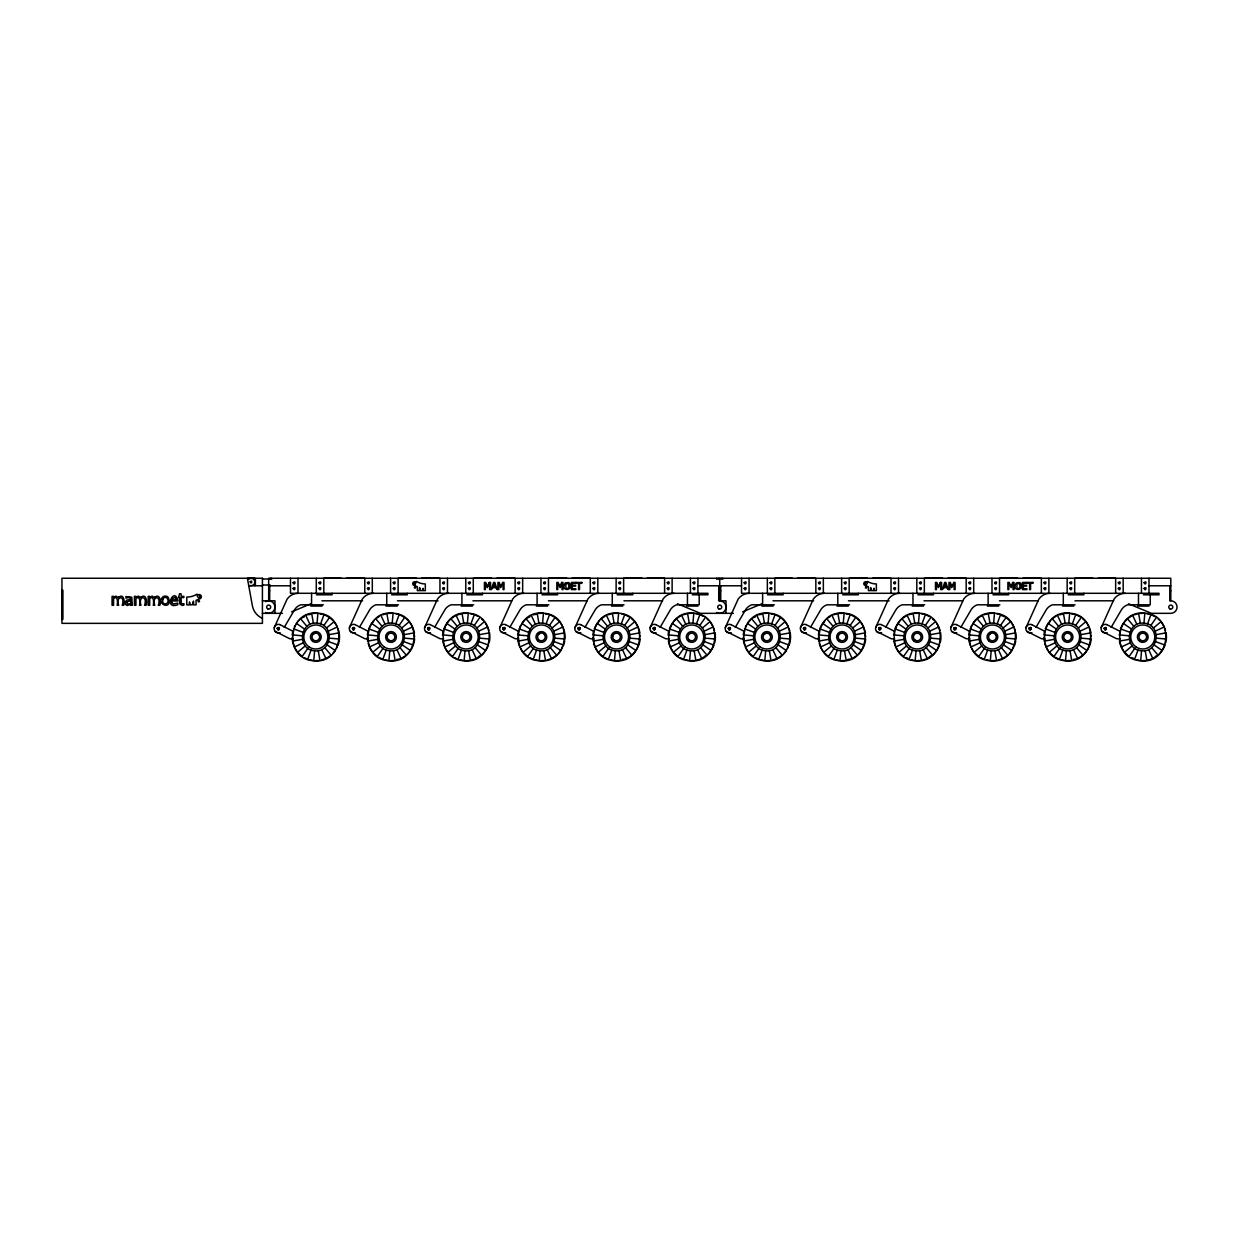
<?xml version="1.0" encoding="UTF-8"?>
<svg xmlns="http://www.w3.org/2000/svg" width="1239" height="1239" viewBox="0 0 1239 1239"><rect width="100%" height="100%" fill="white"/><g stroke="black" fill="none" stroke-linecap="round" stroke-linejoin="round"><path stroke-width="1.5" d="M313.761 660.743C344.179 664.569 348.546 614.73 317.912 613.212C287.494 609.387 283.127 659.225 313.761 660.743L314.629 650.754C332.269 652.968 334.793 624.069 317.045 623.202C299.404 620.971 296.864 649.871 314.629 650.754M317.045 623.202L317.912 613.212M388.938 660.743C358.303 659.225 362.671 609.387 393.088 613.212C423.723 614.73 419.355 664.569 388.938 660.743L389.805 650.754C407.445 652.968 409.97 624.069 392.221 623.202C374.581 620.971 372.041 649.871 389.805 650.754M392.221 623.202L393.088 613.212M464.114 660.743C494.531 664.569 498.899 614.73 468.265 613.212C437.832 609.387 433.48 659.225 464.114 660.743L464.981 650.754C482.621 652.968 485.146 624.069 467.397 623.202C449.742 620.971 447.217 649.871 464.981 650.754M467.397 623.202L468.265 613.212M539.275 660.743C569.708 664.569 574.075 614.73 543.441 613.212C513.008 609.387 508.656 659.225 539.275 660.743L540.158 650.754C557.798 652.968 560.322 624.069 542.574 623.202C524.918 620.971 522.393 649.871 540.158 650.754M542.574 623.202L543.441 613.212M614.451 660.743C644.884 664.569 649.236 614.73 618.617 613.212C588.184 609.387 583.832 659.225 614.451 660.743L615.334 650.754C632.974 652.968 635.499 624.069 617.734 623.202C600.094 620.971 597.57 649.871 615.334 650.754M617.734 623.202L618.617 613.212M689.627 660.743C659.009 659.225 663.361 609.387 693.794 613.212C724.412 614.73 720.06 664.569 689.627 660.743L690.51 650.754C708.15 652.968 710.675 624.069 692.911 623.202C675.27 620.971 672.746 649.871 690.51 650.754M692.911 623.202L693.794 613.212M764.804 660.743C734.185 659.225 738.537 609.387 768.97 613.212C799.589 614.73 795.237 664.569 764.804 660.743L765.687 650.754C783.327 652.968 785.851 624.069 768.087 623.202C750.447 620.971 747.922 649.871 765.687 650.754M768.087 623.202L768.97 613.212M839.98 660.743C870.413 664.569 874.765 614.73 844.146 613.212C813.713 609.387 809.361 659.225 839.98 660.743L840.863 650.754C858.503 652.968 861.028 624.069 843.263 623.202C825.623 620.971 823.099 649.871 840.863 650.754M843.263 623.202L844.146 613.212M915.156 660.743C945.589 664.569 949.941 614.73 919.323 613.212C888.89 609.387 884.538 659.225 915.156 660.743L916.039 650.754C933.679 652.968 936.204 624.069 918.44 623.202C900.799 620.971 898.275 649.871 916.039 650.754M918.44 623.202L919.323 613.212M990.333 660.743C1020.766 664.569 1025.118 614.73 994.499 613.212C964.066 609.387 959.698 659.225 990.333 660.743L991.2 650.754C1008.856 652.968 1011.38 624.069 993.616 623.202C975.976 620.971 973.451 649.871 991.2 650.754M993.616 623.202L994.499 613.212M1065.509 660.743C1095.942 664.569 1100.294 614.73 1069.66 613.212C1039.242 609.387 1034.875 659.225 1065.509 660.743L1066.376 650.754C1084.017 652.968 1086.557 624.069 1068.792 623.202C1051.152 620.971 1048.628 649.871 1066.376 650.754M1068.792 623.202L1069.66 613.212M1140.685 660.743C1171.103 664.569 1175.47 614.73 1144.836 613.212C1114.419 609.387 1110.051 659.225 1140.685 660.743L1141.553 650.754C1159.193 652.968 1161.733 624.069 1143.969 623.202C1126.328 620.971 1123.804 649.871 1141.553 650.754M1143.969 623.202L1144.836 613.212M308.759 659.628L312.677 660.495M322.914 614.312L320.158 614.219M385.205 659.907L387.853 660.495M396.124 613.878L398.091 614.312M470.046 613.599L473.267 614.312M460.381 659.907L463.03 660.495M534.288 659.628L538.206 660.495M548.443 614.312L545.687 614.219M610.719 659.907L613.367 660.495M621.653 613.878L623.62 614.312M695.559 613.599L698.781 614.312M685.895 659.907L688.543 660.495M761.071 659.907L763.72 660.495M773.957 614.312L771.2 614.219M836.248 659.907L838.896 660.495M849.133 614.312L846.376 614.219M894.202 633.919L894.295 631.162M921.088 613.599L924.309 614.312M911.424 659.907L914.072 660.495M986.6 659.907L989.249 660.495M996.837 613.739L999.486 614.312M1061.777 659.907L1064.425 660.495M1074.662 614.312L1071.905 614.219M1119.731 633.919L1119.824 631.162M1146.617 613.599L1149.838 614.312M1136.953 659.907L1139.601 660.495M873.975 588.401L873.34 590.631L871.621 590.631L870.909 588.153A2.184 2.184 0 0 0 870.661 587.596A3.578 3.578 0 0 0 870.537 588.153L870.537 590.631L868.369 590.631L868.369 586.744L867.083 586.14L866.371 588.091L865.411 587.844L866.247 585.551L865.054 585.443A1.874 1.874 0 0 1 863.908 583.011A1.874 1.874 0 0 1 866.324 581.881C862.623 583.77 867.749 586.558 867.532 581.416A16.587 16.587 0 0 0 876.376 583.941L876.376 590.631L874.207 590.631L874.145 588.417M189.428 602.185L189.304 604.849L186.795 604.849L186.795 597.074A19.235 19.235 0 0 0 197.032 594.147C196.8 600.125 202.731 596.888 198.457 594.705A2.184 2.184 0 0 1 201.245 595.99A2.184 2.184 0 0 1 199.959 598.793L198.534 598.948L199.51 601.596L198.395 601.891L197.574 599.63L196.072 600.342L196.072 604.849L193.563 604.849L193.563 601.968A4.135 4.135 0 0 0 193.516 601.333M307.675 659.396L311.097 649.979M320.56 623.976L323.998 614.559M382.851 659.396L386.274 649.979M395.737 623.976L399.175 614.559M458.027 659.396L461.45 649.979M470.913 623.976L474.351 614.559M533.204 659.396L536.626 649.979M546.089 623.976L549.527 614.559M608.38 659.396L611.803 649.979M621.266 623.976L624.688 614.559M683.556 659.396L686.979 649.979M696.442 623.976L699.865 614.559M758.733 659.396L762.155 649.979M771.618 623.976L775.041 614.559M833.909 659.396L837.332 649.979M846.795 623.976L850.217 614.559M909.085 659.396L912.508 649.979M921.971 623.976L925.394 614.559M984.246 659.396L987.684 649.979M997.147 623.976L1000.57 614.559M1059.422 659.396L1062.861 649.979M1072.324 623.976L1075.746 614.559M1134.599 659.396L1138.037 649.979M1147.5 623.976L1150.923 614.559M274.237 627.646L287.123 599.087A13.583 13.583 0 0 1 298.258 593.295M349.413 627.646L362.299 599.087A13.583 13.583 0 0 1 373.419 593.295M424.59 627.646L437.475 599.087A13.583 13.583 0 0 1 448.595 593.295M499.766 627.646L512.652 599.087A13.583 13.583 0 0 1 523.772 593.295M574.942 627.646L587.828 599.087A13.583 13.583 0 0 1 598.948 593.295M650.119 627.646L662.989 599.087A13.583 13.583 0 0 1 674.124 593.295M725.295 627.646L738.165 599.087A13.583 13.583 0 0 1 749.301 593.295M800.471 627.646L813.342 599.087A13.583 13.583 0 0 1 824.477 593.295M875.648 627.646L888.518 599.087A13.583 13.583 0 0 1 899.653 593.295M950.824 627.646L963.694 599.087A13.583 13.583 0 0 1 974.83 593.295M1026 627.646L1038.871 599.087A13.583 13.583 0 0 1 1050.006 593.295M1101.177 627.646L1114.047 599.087A13.583 13.583 0 0 1 1125.182 593.295M324.974 615.071L328.536 616.929M304.283 657.63L306.699 658.885M337.302 645.891L336.481 648.524M400.151 615.071L403.713 616.929M378.933 657.351L381.86 658.885M475.327 615.071L477.743 616.325M454.636 657.63L456.417 658.559M550.503 615.071L554.065 616.929M529.812 657.63L532.212 658.885M562.816 645.891L562.01 648.524M625.68 615.071L629.242 616.929M604.462 657.351L607.389 658.885M700.856 615.071L703.256 616.325M680.165 657.63L681.946 658.559M776.032 615.071L779.579 616.929M755.341 657.63L757.741 658.885M788.345 645.891L787.539 648.524M851.208 615.071L854.755 616.929M829.991 657.351L832.918 658.885M926.385 615.071L929.312 616.588M905.694 657.63L907.691 658.11M980.87 657.63L983.27 658.885M1005.108 616.929L1001.329 615.52M1013.874 645.891L1013.068 648.524M1076.737 615.071L1080.284 616.929M1055.52 657.351L1058.447 658.885M1151.898 615.071L1154.841 616.588M1131.207 657.63L1133.22 658.11M284.242 627.368L294.417 609.975A11.678 11.678 0 0 1 300.752 604.818L323.317 604.818M359.418 627.368L369.594 609.975A11.678 11.678 0 0 1 375.928 604.818L398.478 604.818M434.595 627.368L444.77 609.975A11.678 11.678 0 0 1 451.104 604.818L473.654 604.818M509.756 627.368L519.946 609.975A11.678 11.678 0 0 1 526.281 604.818L548.831 604.818M584.932 627.368L595.123 609.975A11.678 11.678 0 0 1 601.457 604.818L624.007 604.818M660.108 627.368L670.284 609.975A11.678 11.678 0 0 1 676.633 604.818L699.183 604.818L699.183 594.797M735.285 627.368L745.46 609.975A11.678 11.678 0 0 1 751.81 604.818L774.36 604.818M810.461 627.368L820.636 609.975A11.678 11.678 0 0 1 826.986 604.818L849.536 604.818M885.637 627.368L895.812 609.975A11.678 11.678 0 0 1 902.162 604.818L924.712 604.818M960.814 627.368L970.989 609.975A11.678 11.678 0 0 1 977.339 604.818L999.888 604.818M1035.99 627.368L1046.165 609.975A11.678 11.678 0 0 1 1052.515 604.818L1075.065 604.818M1111.166 627.368L1121.341 609.975A11.678 11.678 0 0 1 1127.691 604.818L1150.241 604.818L1150.241 594.797M302.146 656.515L307.907 648.307M323.766 625.649L329.512 617.44M377.322 656.515L383.083 648.307M398.943 625.649L404.688 617.44M452.498 656.515L458.244 648.307M474.119 625.649L479.865 617.44M527.675 656.515L533.42 648.307M549.295 625.649L555.041 617.44M602.851 656.515L608.597 648.307M624.471 625.649L630.217 617.44M678.027 656.515L683.773 648.307M699.648 625.649L705.394 617.44M753.204 656.515L758.949 648.307M774.824 625.649L780.57 617.44M828.38 656.515L834.126 648.307M850 625.649L855.746 617.44M903.556 656.515L909.302 648.307M925.177 625.649L930.923 617.44M978.733 656.515L984.478 648.307M1000.353 625.649L1006.099 617.44M1053.909 656.515L1059.655 648.307M1075.514 625.649L1081.275 617.44M1129.085 656.515L1134.831 648.307M1150.69 625.649L1156.452 617.44M298.382 653.061L301.34 655.772M330.333 618.184L333.291 620.894M372.583 622.814L374.054 620.476M373.558 653.061L376.517 655.772M406.036 618.664L408.467 620.894M448.735 653.061L451.677 655.772M481.646 619.066L482.683 620.011M523.911 653.061L526.854 655.772M555.862 618.184L558.82 620.894M598.112 622.814L599.583 620.476M599.072 653.061L602.03 655.772M631.565 618.664L633.996 620.894M674.248 653.061L677.206 655.772M707.175 619.066L708.212 620.011M749.425 653.061L752.383 655.772M781.391 618.184L784.349 620.894M823.641 622.814L825.097 620.476M824.601 653.061L827.559 655.772M857.078 618.664L859.525 620.894M899.777 653.061L902.735 655.772M932.688 619.066L933.741 620.011M974.954 653.061L977.912 655.772M1006.92 618.184L1009.862 620.894M1049.17 622.814L1050.626 620.476M1050.13 653.061L1053.088 655.772M1082.607 618.664L1085.039 620.894M1125.306 653.061L1128.264 655.772M1158.217 619.066L1159.27 620.011M341.345 578.257L323.813 578.257L323.813 593.295M363.91 578.257L346.362 578.257M416.521 578.257L398.989 578.257M439.086 578.257L421.539 578.257M491.697 578.257L474.165 578.257M514.247 578.257L496.715 578.257M566.873 578.257L549.342 578.257M589.423 578.257L571.891 578.257M642.05 578.257L624.518 578.257M792.402 578.257L774.855 578.257L774.855 593.295M814.952 578.257L797.42 578.257M867.579 578.257L850.031 578.257M890.129 578.257L872.597 578.257M942.755 578.257L925.208 578.257M965.305 578.257L947.773 578.257M1017.931 578.257L1000.384 578.257M1040.481 578.257L1022.934 578.257M1093.108 578.257L1075.56 578.257M297.561 652.318L305.243 645.875M326.43 628.08L334.112 621.637M372.738 652.318L380.419 645.875M401.606 628.08L409.288 621.637M447.914 652.318L455.596 645.875M476.783 628.08L484.464 621.637M523.09 652.318L530.772 645.875M551.959 628.08L559.641 621.637M598.267 652.318L605.933 645.875M627.135 628.08L634.817 621.637M673.443 652.318L681.109 645.875M702.312 628.08L709.993 621.637M748.619 652.318L756.286 645.875M777.488 628.08L785.154 621.637M823.78 652.318L831.462 645.875M852.664 628.08L860.331 621.637M898.956 652.318L906.638 645.875M927.841 628.08L935.507 621.637M974.133 652.318L981.815 645.875M1003.001 628.08L1010.683 621.637M1049.309 652.318L1056.991 645.875M1078.178 628.08L1085.86 621.637M1124.485 652.318L1132.167 645.875M1153.354 628.08L1161.036 621.637M304.484 616.759L301.433 618.106M334.7 622.582L336.853 625.958M295.192 648.586L296.957 651.373M369.981 647.997L372.134 651.373M409.877 622.582L412.029 625.958M445.157 647.997L447.31 651.373M485.44 623.171L487.206 625.958M530.013 616.759L526.962 618.106M479.71 655.803L477.201 658.002M560.229 622.582L562.382 625.958M520.721 648.586L522.486 651.373M595.51 647.997L597.291 650.785M635.406 622.582L637.558 625.958M670.686 647.997L672.839 651.373M710.969 623.171L712.735 625.958M755.542 616.759L752.491 618.106M705.239 655.803L702.73 658.002M785.758 622.582L787.911 625.958M746.25 648.586L748.015 651.373M821.039 647.997L822.804 650.785M860.935 622.582L863.087 625.958M896.215 647.997L898.368 651.373M936.483 623.171L938.264 625.958M930.768 655.803L928.259 658.002M1011.287 622.582L1013.44 625.958M971.763 648.586L973.544 651.373M1046.568 647.997L1048.333 650.785M1086.464 622.582L1088.616 625.958M1121.744 647.997L1123.897 651.373M1162.012 623.171L1163.793 625.958M1156.297 655.803L1153.788 658.002M294.216 647.052L303.292 642.824M328.366 631.131L337.457 626.888M369.392 647.052L378.468 642.824M403.542 631.131L412.633 626.888M444.569 647.052L453.644 642.824M478.719 631.131L487.81 626.888M519.745 647.052L528.821 642.824M553.895 631.131L562.986 626.888M594.921 647.052L603.997 642.824M629.071 631.131L638.162 626.888M670.098 647.052L679.173 642.824M704.248 631.131L713.339 626.888M745.259 647.052L754.35 642.824M779.424 631.131L788.5 626.888M820.435 647.052L829.526 642.824M854.6 631.131L863.676 626.888M895.611 647.052L904.702 642.824M929.777 631.131L938.852 626.888M970.787 647.052L979.879 642.824M1004.953 631.131L1014.029 626.888M1045.964 647.052L1055.055 642.824M1080.129 631.131L1089.205 626.888M1121.14 647.052L1130.231 642.824M1155.306 631.131L1164.381 626.888M291.521 611.865L310.974 603.765M742.564 611.865L762.016 603.765M310.788 614.296L307.489 614.807M292.683 642.174L293.875 645.999M337.999 628.622L338.99 631.782M412.959 627.956L414.167 631.782M368.246 643.413L369.052 645.999M443.02 642.174L444.228 645.999M488.135 627.956L488.956 630.543M536.317 614.296L533.018 614.807M396.743 659.442L400.027 658.931M518.196 642.174L519.404 645.999M563.528 628.622L564.519 631.782M638.488 627.956L639.696 631.782M593.76 643.413L594.581 645.999M668.549 642.174L669.757 645.999M713.664 627.956L714.485 630.543M761.83 614.296L758.531 614.807M622.257 659.442L625.556 658.931M743.725 642.174L744.716 645.318M789.057 628.622L789.832 631.1M864.017 627.956L865.225 631.782M819.289 643.413L820.11 645.999M894.078 642.174L895.286 645.999M939.193 627.956L940.014 630.543M847.786 659.442L851.085 658.931M969.254 642.174L970.245 645.318M1014.586 628.622L1015.361 631.1M1062.535 614.296L1059.237 614.807M1089.546 627.956L1090.754 631.782M1044.818 643.413L1045.639 645.999M1119.607 642.174L1120.815 645.999M1164.722 627.956L1165.527 630.543M1073.315 659.442L1076.614 658.931M292.342 641.121L302.208 639.386M329.45 634.569L339.331 632.835M367.518 641.121L377.384 639.386M404.626 634.569L414.507 632.835M442.695 641.121L452.56 639.386M479.803 634.569L489.684 632.835M517.871 641.121L527.737 639.386M554.979 634.569L564.86 632.835M593.047 641.121L602.913 639.386M630.155 634.569L640.036 632.835M668.224 641.121L678.089 639.386M705.332 634.569L715.197 632.835M743.4 641.121L753.266 639.386M780.508 634.569L790.374 632.835M818.576 641.121L828.442 639.386M855.684 634.569L865.55 632.835M893.737 641.121L903.618 639.386M930.861 634.569L940.726 632.835M968.913 641.121L978.795 639.386M1006.037 634.569L1015.903 632.835M1044.09 641.121L1053.971 639.386M1081.213 634.569L1091.079 632.835M1119.266 641.121L1129.147 639.386M1156.39 634.569L1166.255 632.835M339.378 633.934L339.548 637.946M292.172 637.295L292.296 640.005M367.348 637.295L367.472 640.005M414.678 636.66L414.089 634.678M489.73 633.934L489.901 637.946M564.907 633.934L565.077 637.946M517.701 637.295L517.825 640.005M592.877 637.295L593.001 640.005M640.191 636.66L639.603 634.678M715.259 633.934L715.43 637.946M790.436 633.934L790.606 637.946M743.23 637.295L743.338 640.005M818.406 637.295L818.514 640.005M865.72 636.66L865.132 634.678M940.773 633.934L940.959 637.946M1015.949 633.934L1016.135 637.946M968.759 637.295L968.867 640.005M1043.935 637.295L1044.043 640.005M1091.249 636.66L1090.661 634.678M1166.302 633.934L1166.472 637.946M262.42 579.016L270.179 579.016M262.42 585.025L270.179 585.025M248.745 585.706L262.42 585.784M268.677 585.784L290.484 585.784M697.929 585.784L741.542 585.784M1148.987 585.784L1170.793 585.784M61.95 590.291L62.957 590.291M268.677 590.786L269.684 590.786M718.728 590.786L720.742 590.786M1169.786 590.786L1170.793 590.786M61.95 591.282L62.957 591.282M61.95 592.288L62.957 592.288M61.95 593.295L62.957 593.295M61.95 594.302L62.957 594.302M316.425 594.797L332.083 594.797L332.083 593.295M391.586 594.797L407.259 594.797L407.259 593.295M466.762 594.797L482.436 594.797L482.436 593.295M541.939 594.797L557.612 594.797L557.612 593.295M617.115 594.797L632.788 594.797L632.788 593.295M692.291 594.797L707.949 594.797L707.949 593.295L290.484 593.295L290.484 578.257M767.468 594.797L783.125 594.797L783.125 593.295M842.644 594.797L858.302 594.797L858.302 593.295M917.82 594.797L933.478 594.797L933.478 593.295M992.997 594.797L1008.654 594.797L1008.654 593.295M1068.173 594.797L1083.831 594.797L1083.831 593.295M1143.349 594.797L1159.007 594.797L1159.007 593.295L741.542 593.295L741.542 578.257M61.95 595.293L62.957 595.293M61.95 596.3L62.957 596.3M61.95 597.306L62.957 597.306M61.95 598.313L62.957 598.313M61.95 599.304L62.957 599.304M61.95 600.311L62.957 600.311M262.42 600.807L274.95 600.807L274.95 613.336M321.923 600.807L362.578 600.807M397.409 600.807L438.064 600.807M472.911 600.807L511.63 600.807M548.412 600.807L587.131 600.807M623.914 600.807L662.633 600.807M772.966 600.807L813.62 600.807M848.467 600.807L889.122 600.807M923.969 600.807L962.688 600.807M999.47 600.807L1038.174 600.807M1074.956 600.807L1113.675 600.807M1128.497 603.765L1151.496 613.336L1170.793 613.336A6.257 6.257 0 0 0 1177.05 607.079A6.257 6.257 0 0 0 1170.793 600.807L1169.786 600.807L1169.786 585.784M61.95 601.318L62.957 601.318M61.95 602.309L62.957 602.309M61.95 603.316L62.957 603.316M61.95 604.322L62.957 604.322M61.95 605.329L62.957 605.329M310.788 606.072L322.063 606.072M385.949 606.072L397.239 606.072M461.125 606.072L472.4 606.072M536.301 606.072L547.576 606.072M611.477 606.072L622.752 606.072M686.654 606.072L697.929 606.072M761.83 606.072L773.105 606.072M837.006 606.072L848.281 606.072M912.183 606.072L923.458 606.072M987.359 606.072L998.634 606.072M1062.535 606.072L1073.81 606.072M1137.712 606.072L1148.987 606.072M61.95 606.32L62.957 606.32M61.95 607.327L62.957 607.327M61.95 608.334L62.957 608.334M61.95 609.325L62.957 609.325M61.95 610.331L62.957 610.331M61.95 611.338L62.957 611.338M61.95 612.345L62.957 612.345M61.95 613.336L62.957 613.336M262.42 613.336L282.399 613.336M733.442 613.336L700.438 613.336L677.439 603.765M61.95 614.343L62.957 614.343M61.95 615.349L62.957 615.349M61.95 616.341L62.957 616.341M61.95 617.347L62.957 617.347M61.95 618.354L62.957 618.354M61.95 619.361L62.957 619.361M1119.003 634.895L1128.977 635.777M1156.545 638.178L1166.534 639.061M1120.288 639.03L1116.587 638.704L1102.137 631.394M1043.827 634.895L1053.8 635.777M1081.368 638.178L1091.358 639.061M1045.112 639.03L1041.41 638.704L1026.961 631.394M968.65 634.895L978.64 635.777M1006.192 638.178L1016.181 639.061M969.936 639.03L966.234 638.704L951.784 631.394M893.474 634.895L903.463 635.777M931.016 638.178L941.005 639.061M894.759 639.03L891.073 638.704L876.608 631.394M818.298 634.895L828.287 635.777M855.839 638.178L865.829 639.061M819.583 639.03L815.897 638.704L801.432 631.394M743.121 634.895L753.111 635.777M780.663 638.178L790.652 639.061M744.407 639.03L740.721 638.704L726.255 631.394M667.945 634.895L677.934 635.777M705.487 638.178L715.476 639.061M669.23 639.03L665.544 638.704L651.079 631.394M592.769 634.895L602.758 635.777M630.31 638.178L640.3 639.061M594.054 639.03L590.368 638.704L575.903 631.394M517.592 634.895L527.582 635.777M555.134 638.178L565.123 639.061M518.878 639.03L515.192 638.704L500.726 631.394M442.416 634.895L452.405 635.777M479.958 638.178L489.947 639.061M443.701 639.03L440.015 638.704L425.55 631.394M367.24 634.895L377.229 635.777M404.797 638.178L414.771 639.061M368.525 639.03L364.839 638.704L350.374 631.394M292.063 634.895L302.053 635.777M329.62 638.178L339.594 639.061M293.349 639.03L289.663 638.704L275.197 631.394M1166.286 640.145L1165.698 642.793M1091.11 640.145L1090.243 644.048M1044.647 631.162L1044.059 633.81M1015.779 640.826L1015.066 644.048M969.471 631.162L968.883 633.81M940.757 640.145L940.169 642.793M865.581 640.145L864.714 644.048M819.118 631.162L818.53 633.81M790.265 640.826L789.537 644.048M743.942 631.162L743.369 633.81M715.244 640.145L714.655 642.793M668.781 631.162L668.193 633.81M640.067 640.145L639.2 644.048M593.605 631.162L593.016 633.81M564.736 640.826L564.024 644.048M518.429 631.162L517.84 633.81M489.715 640.145L489.126 642.793M443.252 631.162L442.664 633.81M414.538 640.145L413.671 644.048M368.076 631.162L367.487 633.81M339.207 640.826L338.495 644.048M292.9 631.162L292.311 633.81M1120.35 628.823L1129.767 632.246M1155.755 641.709L1165.187 645.132M1045.174 628.823L1054.59 632.246M1080.578 641.709L1090.01 645.132M969.998 628.823L979.414 632.246M1005.418 641.709L1014.834 645.132M894.821 628.823L904.238 632.246M930.241 641.709L939.658 645.132M819.645 628.823L829.061 632.246M855.065 641.709L864.481 645.132M744.469 628.823L753.885 632.246M779.889 641.709L789.305 645.132M669.292 628.823L678.709 632.246M704.712 641.709L714.129 645.132M594.116 628.823L603.532 632.246M629.536 641.709L638.952 645.132M518.94 628.823L528.356 632.246M554.36 641.709L563.776 645.132M443.763 628.823L453.18 632.246M479.183 641.709L488.6 645.132M368.587 628.823L378.019 632.246M404.007 641.709L413.423 645.132M293.411 628.823L302.843 632.246M328.831 641.709L338.247 645.132M1106.845 624.642L1119.142 630.883M1031.684 624.642L1043.966 630.883M956.508 624.642L968.805 630.883M881.332 624.642L893.629 630.883M806.155 624.642L818.452 630.883M730.979 624.642L743.276 630.883M655.803 624.642L668.1 630.883M580.626 624.642L592.923 630.883M505.45 624.642L517.747 630.883M430.274 624.642L442.571 630.883M355.097 624.642L367.394 630.883M279.921 624.642L292.218 630.883M1122.704 624.27L1120.861 627.832M1164.675 646.123L1162.817 649.67M1047.528 624.27L1046.01 627.197M1089.499 646.123L1087.641 649.67M971.763 625.432L970.834 627.197M897.191 624.27L895.332 627.832M939.147 646.123L937.288 649.67M822.015 624.27L820.156 627.832M863.97 646.123L862.112 649.67M746.234 625.432L745.305 627.197M671.662 624.27L669.803 627.832M713.618 646.123L711.759 649.67M596.486 624.27L594.627 627.832M638.441 646.123L636.583 649.67M520.705 625.432L519.776 627.197M446.133 624.27L444.274 627.832M488.089 646.123L486.246 649.67M370.957 624.27L369.098 627.832M412.912 646.123L411.069 649.67M295.176 625.432L294.262 627.197M1123.215 623.294L1131.439 629.04M1154.098 644.915L1162.306 650.661M1048.039 623.294L1056.263 629.04M1078.921 644.915L1087.13 650.661M972.878 623.294L981.087 629.04M1003.745 644.915L1011.953 650.661M897.702 623.294L905.91 629.04M928.569 644.915L936.777 650.661M822.526 623.294L830.734 629.04M853.392 644.915L861.601 650.661M747.349 623.294L755.558 629.04M778.216 644.915L786.424 650.661M672.173 623.294L680.381 629.04M703.04 644.915L711.248 650.661M596.997 623.294L605.205 629.04M627.863 644.915L636.072 650.661M521.82 623.294L530.029 629.04M552.687 644.915L560.895 650.661M446.644 623.294L454.852 629.04M477.511 644.915L485.734 650.661M371.468 623.294L379.676 629.04M402.334 644.915L410.558 650.661M296.291 623.294L304.5 629.04M327.158 644.915L335.382 650.661M1126.685 619.515L1123.974 622.474M1161.562 651.482L1158.852 654.44M1086.386 651.482L1083.676 654.44M976.332 619.515L973.622 622.474M1011.21 651.482L1009.367 653.48M901.156 619.515L898.445 622.474M936.034 651.482L933.323 654.44M860.857 651.482L858.147 654.44M750.803 619.515L748.093 622.474M785.681 651.482L783.838 653.48M675.627 619.515L672.916 622.474M710.505 651.482L707.794 654.44M635.328 651.482L632.618 654.44M525.274 619.515L522.564 622.474M560.152 651.482L558.324 653.48M450.098 619.515L447.387 622.474M484.976 651.482L482.265 654.44M409.799 651.482L407.089 654.44M334.623 651.482L332.795 653.48M298.878 620.476L297.05 622.474M1098.11 578.257L1115.658 578.257L1115.658 593.295M647.068 578.257L664.6 578.257L664.6 593.295M1127.428 618.695L1133.871 626.376M1151.651 647.579L1158.093 655.245M1052.252 618.695L1058.695 626.376M1076.474 647.579L1082.917 655.245M977.075 618.695L983.518 626.376M1001.298 647.579L1007.741 655.245M901.899 618.695L908.342 626.376M926.122 647.579L932.564 655.245M826.723 618.695L833.166 626.376M850.961 647.579L857.403 655.245M751.546 618.695L757.989 626.376M775.784 647.579L782.227 655.245M676.37 618.695L682.813 626.376M700.608 647.579L707.051 655.245M601.209 618.695L607.652 626.376M625.432 647.579L631.875 655.245M526.033 618.695L532.476 626.376M550.255 647.579L556.698 655.245M450.857 618.695L457.299 626.376M475.079 647.579L481.522 655.245M375.68 618.695L382.123 626.376M399.903 647.579L406.346 655.245M300.504 618.695L306.947 626.376M324.726 647.579L331.169 655.245M1131.749 615.953L1128.357 618.106M1081.988 655.849L1078.611 658.002M1055.969 616.325L1053.196 618.106M981.396 615.953L978.02 618.106M1006.811 655.849L1003.435 658.002M906.22 615.953L902.844 618.106M856.459 655.849L853.082 658.002M830.44 616.325L827.667 618.106M781.282 655.849L777.906 658.002M680.691 615.953L677.315 618.106M630.93 655.849L627.553 658.002M604.926 616.325L602.139 618.106M555.753 655.849L552.377 658.002M455.162 615.953L451.786 618.106M405.416 655.849L402.025 658.002M379.397 616.325L376.61 618.106M330.24 655.849L326.848 658.002M1132.678 615.349L1136.922 624.441M1148.615 649.515L1152.843 658.59M1057.502 615.349L1061.746 624.441M1073.439 649.515L1077.667 658.59M982.326 615.349L986.569 624.441M998.262 649.515L1002.49 658.59M907.149 615.349L911.393 624.441M923.086 649.515L927.314 658.59M831.973 615.349L836.217 624.441M847.91 649.515L852.138 658.59M756.812 615.349L761.04 624.441M772.733 649.515L776.961 658.59M681.636 615.349L685.864 624.441M697.557 649.515L701.801 658.59M606.46 615.349L610.688 624.441M622.381 649.515L626.624 658.59M531.283 615.349L535.511 624.441M547.204 649.515L551.448 658.59M456.107 615.349L460.335 624.441M472.028 649.515L476.272 658.59M380.931 615.349L385.159 624.441M396.852 649.515L401.095 658.59M305.754 615.349L309.982 624.441M321.675 649.515L325.919 658.59M172.206 602.897L171.756 600.961L177.951 600.961C174.529 585.397 162.867 610.238 177.781 604.74L177.781 603.099L173.475 603.966A2.478 2.478 0 0 1 172.206 602.897M1137.557 613.816L1134.413 614.807M1151.79 658.931L1147.964 660.139M987.22 613.816L984.06 614.807M1001.437 658.931L998.293 659.922M912.043 613.816L908.884 614.807M926.261 658.931L922.436 660.139M836.867 613.816L833.708 614.807M775.908 658.931L772.764 659.922M686.514 613.816L683.37 614.807M700.732 658.931L696.907 660.139M611.338 613.816L608.194 614.807M550.379 658.931L547.235 659.922M460.985 613.816L457.16 615.024M475.203 658.931L471.393 660.139M385.809 613.816L382.665 614.807M324.866 658.931L321.706 659.922M189.582 602.247L190.295 604.849L192.308 604.849L193.129 601.968A2.524 2.524 0 0 1 193.408 601.318M1138.626 613.491L1140.36 623.356M1145.161 650.599L1146.911 660.464M1063.449 613.491L1065.184 623.356M1069.985 650.599L1071.735 660.464M988.273 613.491L990.007 623.356M994.809 650.599L996.559 660.464M913.097 613.491L914.831 623.356M919.632 650.599L921.382 660.464M837.92 613.491L839.655 623.356M844.471 650.599L846.206 660.464M762.744 613.491L764.478 623.356M769.295 650.599L771.03 660.464M687.568 613.491L689.302 623.356M694.119 650.599L695.853 660.464M612.391 613.491L614.141 623.356M618.942 650.599L620.677 660.464M537.215 613.491L538.965 623.356M543.766 650.599L545.501 660.464M462.039 613.491L463.789 623.356M468.59 650.599L470.324 660.464M386.862 613.491L388.612 623.356M393.413 650.599L395.148 660.464M311.686 613.491L313.436 623.356M318.237 650.599L319.972 660.464M1143.736 613.259L1139.725 613.429M1145.796 660.511L1141.785 660.697M1068.56 613.259L1064.549 613.429M1070.62 660.511L1066.624 660.697M993.384 613.259L989.372 613.429M995.444 660.511L991.448 660.697M918.207 613.259L914.196 613.429M920.267 660.511L916.271 660.697M843.031 613.259L839.02 613.429M845.091 660.511L841.095 660.697M767.855 613.259L763.859 613.429M769.915 660.511L765.919 660.697M692.678 613.259L688.683 613.429M694.738 660.511L690.743 660.697M617.502 613.259L613.506 613.429M619.577 660.511L615.566 660.697M542.326 613.259L538.33 613.429M544.401 660.511L540.39 660.697M467.149 613.259L463.154 613.429M469.225 660.511L465.214 660.697M391.989 613.259L387.977 613.429M394.048 660.511L390.037 660.697M316.812 613.259L312.801 613.429M318.872 660.511L314.861 660.697M1170.793 600.807L1170.793 578.257L268.677 578.257L268.677 600.807M1148.987 578.257L1148.987 593.295M1141.46 578.257L1141.46 593.295M1138.486 593.295L1138.486 604.818M1123.169 578.257L1123.169 593.295M1074.693 578.257L1074.693 593.295M1067.166 578.257L1067.166 593.295M1063.31 593.295L1063.31 604.818M1048.875 578.257L1048.875 593.295M1041.364 578.257L1041.364 593.295M999.517 578.257L999.517 593.295M991.99 578.257L991.99 593.295M988.133 593.295L988.133 604.818M973.699 578.257L973.699 593.295M966.188 578.257L966.188 593.295M924.34 578.257L924.34 593.295M916.814 578.257L916.814 593.295M912.973 593.295L912.973 604.818M898.523 578.257L898.523 593.295M891.011 578.257L891.011 593.295M849.164 578.257L849.164 593.295M841.637 578.257L841.637 593.295M837.796 593.295L837.796 604.818M823.346 578.257L823.346 593.295M815.835 578.257L815.835 593.295M767.344 578.257L767.344 593.295M762.62 593.295L762.62 604.818M749.053 578.257L749.053 593.295M725.992 613.336L725.992 600.807L718.728 600.807L718.728 585.784M722.74 578.257L722.74 579.356M721.237 578.257L721.237 579.356M720.742 585.784L720.742 600.807M719.735 578.257L719.735 600.807A6.257 6.257 0 0 1 725.791 608.69A6.257 6.257 0 0 1 716.607 612.5M718.233 578.257L718.233 579.356M716.731 578.257L716.731 579.356M697.929 578.257L697.929 593.295M690.417 578.257L690.417 593.295M687.444 593.295L687.444 604.818M672.127 578.257L672.127 593.295M623.635 578.257L623.635 593.295M616.124 578.257L616.124 593.295M612.267 593.295L612.267 604.818M597.817 578.257L597.817 593.295M590.306 578.257L590.306 593.295M548.459 578.257L548.459 593.295M540.947 578.257L540.947 593.295M537.091 593.295L537.091 604.818M522.657 578.257L522.657 593.295M515.13 578.257L515.13 593.295M473.283 578.257L473.283 593.295M465.771 578.257L465.771 593.295M461.915 593.295L461.915 604.818M447.48 578.257L447.48 593.295M439.953 578.257L439.953 593.295M398.106 578.257L398.106 593.295M390.595 578.257L390.595 593.295M386.738 593.295L386.738 604.818M372.304 578.257L372.304 593.295M364.777 578.257L364.777 593.295M316.286 578.257L316.286 593.295M311.562 593.295L311.562 604.818M297.995 578.257L297.995 593.295M271.682 578.257L271.682 579.356M270.179 578.257L270.179 579.356M269.684 585.784L269.684 600.807M255.404 579.016L255.404 585.025M254.893 585.784L254.893 578.257L247.382 578.257L252.4 605.825A17.052 17.052 0 0 0 262.42 618.354M731.18 632.664A4.337 4.337 0 0 1 725.171 628.746A4.337 4.337 0 0 1 731.01 624.564M881.533 632.664A4.337 4.337 0 0 1 875.524 628.746A4.337 4.337 0 0 1 881.363 624.564M956.709 632.664A4.337 4.337 0 0 1 950.7 628.746A4.337 4.337 0 0 1 956.523 624.564M806.357 632.664A4.337 4.337 0 0 1 800.348 628.746A4.337 4.337 0 0 1 806.186 624.564M1107.062 632.664A4.337 4.337 0 0 1 1101.053 628.746A4.337 4.337 0 0 1 1106.876 624.564M1031.886 632.664A4.337 4.337 0 0 1 1025.877 628.746A4.337 4.337 0 0 1 1031.7 624.564M989.837 633.903A4.011 4.011 0 0 1 990.72 633.346A3.841 3.841 0 0 1 996.233 637.311A3.841 3.841 0 0 1 990.209 640.114A3.841 3.841 0 0 1 990.797 633.501M995.49 634.399A4.011 4.011 0 0 1 996.048 635.282M765.268 633.501A3.841 3.841 0 0 0 764.695 640.114A3.841 3.841 0 0 0 770.704 637.311A3.841 3.841 0 0 0 765.268 633.501A4.011 4.011 0 0 0 764.308 633.903M769.961 634.399A4.011 4.011 0 0 1 770.519 635.282M838.075 636.629A4.011 4.011 0 0 1 838.292 635.607M265.549 601.643A6.257 6.257 0 0 1 274.95 607.079A6.257 6.257 0 0 1 265.549 612.5M248.528 579.403A3.686 3.686 0 0 1 254.707 581.06A3.686 3.686 0 0 1 250.185 585.582M280.122 632.664A4.337 4.337 0 0 1 274.129 628.746A4.337 4.337 0 0 1 279.952 624.564M430.475 632.664A4.337 4.337 0 0 1 424.481 628.746A4.337 4.337 0 0 1 430.305 624.564M505.651 632.664A4.337 4.337 0 0 1 499.658 628.746A4.337 4.337 0 0 1 505.481 624.564M355.299 632.664A4.337 4.337 0 0 1 349.305 628.746A4.337 4.337 0 0 1 355.128 624.564M656.004 632.664A4.337 4.337 0 0 1 649.995 628.746A4.337 4.337 0 0 1 655.834 624.564M580.828 632.664A4.337 4.337 0 0 1 574.819 628.746A4.337 4.337 0 0 1 580.657 624.564M612.546 636.629A4.011 4.011 0 0 1 612.763 635.607M538.779 633.903A4.011 4.011 0 0 1 539.662 633.346A3.841 3.841 0 0 1 545.175 637.311A3.841 3.841 0 0 1 539.166 640.114A3.841 3.841 0 0 1 539.739 633.501M544.432 634.399A4.011 4.011 0 0 1 544.99 635.282M314.21 633.501A3.841 3.841 0 0 0 313.637 640.114A3.841 3.841 0 0 0 319.662 637.311A3.841 3.841 0 0 0 314.21 633.501A4.011 4.011 0 0 0 313.25 633.903M318.903 634.399A4.011 4.011 0 0 1 319.476 635.282M387.017 636.629A4.011 4.011 0 0 1 387.249 635.607M569.351 586.032C564.643 595.696 564.674 576.336 569.351 586.032M1020.394 586.032C1015.701 595.696 1015.732 576.336 1020.394 586.032M169.309 600.822C169.418 609.743 156.811 603.594 162.417 597.337A3.562 3.562 0 0 1 164.462 596.176L166.181 596.176A3.531 3.531 0 0 1 168.21 597.337L169.309 600.822M564.07 585.18C562.599 592.227 573.502 589.749 569.847 583.801A2.741 2.741 0 0 0 568.484 582.562L565.325 582.857L564.07 585.18M1015.128 585.18C1013.641 592.227 1024.56 589.749 1020.89 583.801A2.741 2.741 0 0 0 1019.542 582.562L1016.383 582.857L1015.128 585.18M163.037 599.304C160.636 606.645 171.338 604.322 167.126 598.236A2.029 2.029 0 0 0 165.871 597.446L164.772 597.446A2.044 2.044 0 0 0 163.502 598.236L163.037 599.304M125.309 601.829L125.201 602.681A3.051 3.051 0 0 0 125.666 604.322L125.991 604.74A2.71 2.71 0 0 0 127.385 605.468L130.823 604.322L130.823 605.282L132.31 605.282L131.768 597.213L125.929 596.532L125.929 598.065L129.506 597.508L130.823 599.397L126.843 600.079L125.309 601.829M250.17 581.757C251.393 585.582 253.143 579.062 250.17 581.757M277.257 628.328C278.109 632.804 281.625 625.788 277.443 627.941C278.001 633.377 281.47 625.106 277.257 628.328M293.147 582.609C294.526 586.914 296.508 579.558 293.147 582.609M293.147 588.37C294.526 592.676 296.508 585.335 293.147 588.37M318.965 582.609C320.343 586.914 322.31 579.558 318.965 582.609M318.965 588.37C320.343 592.676 322.31 585.335 318.965 588.37M352.434 628.328C353.533 632.928 356.584 625.54 352.557 628.018C353.192 633.284 356.677 625.091 352.434 628.328M367.456 582.609C368.835 586.914 370.802 579.558 367.456 582.609M367.456 588.37C368.835 592.676 370.802 585.335 367.456 588.37M393.259 582.609C394.637 586.914 396.604 579.558 393.259 582.609M393.259 588.37C394.637 592.676 396.604 585.335 393.259 588.37M427.61 628.328C428.973 633.052 431.497 625.153 427.641 628.219C428.926 633.191 431.466 624.983 427.61 628.328M442.633 582.609C444.011 586.914 445.978 579.558 442.633 582.609M442.633 588.37C444.011 592.676 445.978 585.335 442.633 588.37M468.435 582.609C469.813 586.914 471.78 579.558 468.435 582.609M468.435 588.37C469.813 592.676 471.78 585.335 468.435 588.37M502.786 628.328C503.623 632.804 507.154 625.788 502.972 627.941C503.53 633.377 506.983 625.106 502.786 628.328M517.794 582.609C519.187 586.914 521.154 579.558 517.794 582.609M517.794 588.37C519.187 592.676 521.154 585.335 517.794 588.37M543.611 582.609C544.99 586.914 546.957 579.558 543.611 582.609M543.611 588.37C544.99 592.676 546.957 585.335 543.611 588.37M577.963 628.328C579.062 632.928 582.098 625.54 578.086 628.018C578.721 633.284 582.206 625.091 577.963 628.328M592.97 582.609C594.364 586.914 596.331 579.558 592.97 582.609M592.97 588.37C594.364 592.676 596.331 585.335 592.97 588.37M618.788 582.609C620.166 586.914 622.133 579.558 618.788 582.609M618.788 588.37C620.166 592.676 622.133 585.335 618.788 588.37M653.139 628.328C654.502 633.052 657.026 625.153 653.17 628.219C654.455 633.191 656.995 624.983 653.139 628.328M667.279 582.609C668.657 586.914 670.624 579.558 667.279 582.609M667.279 588.37C668.657 592.676 670.624 585.335 667.279 588.37M693.081 582.609C694.46 586.914 696.426 579.558 693.081 582.609M693.081 588.37C694.46 592.676 696.426 585.335 693.081 588.37M728.315 628.328C729.152 632.804 732.667 625.788 728.486 627.941C729.043 633.377 732.512 625.106 728.315 628.328M744.205 582.609C745.584 586.914 747.551 579.558 744.205 582.609M744.205 588.37C745.584 592.676 747.551 585.335 744.205 588.37M770.008 582.609C771.401 586.914 773.368 579.558 770.008 582.609M770.008 588.37C771.401 592.676 773.368 585.335 770.008 588.37M803.491 628.328C804.854 633.052 807.379 625.153 803.522 628.219C804.808 633.191 807.348 624.983 803.491 628.328M818.499 582.609C819.877 586.914 821.844 579.558 818.499 582.609M818.499 588.37C819.877 592.676 821.844 585.335 818.499 588.37M844.317 582.609C845.695 586.914 847.662 579.558 844.317 582.609M844.317 588.37C845.695 592.676 847.662 585.335 844.317 588.37M878.652 628.328C880.031 633.052 882.555 625.153 878.699 628.219C879.984 633.191 882.524 624.983 878.652 628.328M893.675 582.609C895.054 586.914 897.021 579.558 893.675 582.609M893.675 588.37C895.054 592.676 897.021 585.335 893.675 588.37M919.493 582.609C920.871 586.914 922.838 579.558 919.493 582.609M919.493 588.37C920.871 592.676 922.838 585.335 919.493 588.37M953.829 628.328C954.68 632.804 958.196 625.788 954.015 627.941C954.572 633.377 958.041 625.106 953.829 628.328M968.852 582.609C970.23 586.914 972.197 579.558 968.852 582.609M968.852 588.37C970.23 592.676 972.197 585.335 968.852 588.37M994.669 582.609C996.048 586.914 998.014 579.558 994.669 582.609M994.669 588.37C996.048 592.676 998.014 585.335 994.669 588.37M1029.005 628.328C1030.383 633.052 1032.908 625.153 1029.036 628.219C1030.321 633.191 1032.861 624.983 1029.005 628.328M1044.028 582.609C1045.406 586.914 1047.373 579.558 1044.028 582.609M1044.028 588.37C1045.406 592.676 1047.373 585.335 1044.028 588.37M1069.846 582.609C1071.224 586.914 1073.191 579.558 1069.846 582.609M1069.846 588.37C1071.224 592.676 1073.191 585.335 1069.846 588.37M1104.181 628.328C1105.56 633.052 1108.084 625.153 1104.212 628.219C1105.498 633.191 1108.038 624.983 1104.181 628.328M1118.321 582.609C1119.7 586.914 1121.682 579.558 1118.321 582.609M1118.321 588.37C1119.7 592.676 1121.682 585.335 1118.321 588.37M1144.139 582.609C1145.517 586.914 1147.484 579.558 1144.139 582.609M1144.139 588.37C1145.517 592.676 1147.484 585.335 1144.139 588.37M126.858 601.984L127.183 603.749L129.135 604.059L130.823 603.083L130.823 600.605L126.858 601.984M171.989 598.824L171.756 599.815L176.496 599.815L174.838 597.384L171.989 598.824M413.749 583.306L415.158 584.436L416.49 581.416A16.587 16.587 0 0 0 425.318 583.941L425.318 590.631L423.165 590.631L423.072 588.37L422.298 590.631L420.563 590.631L419.851 588.153A2.184 2.184 0 0 0 419.618 587.596A3.578 3.578 0 0 0 419.479 588.153L419.479 590.631L417.326 590.631L417.326 586.744L416.025 586.14L415.313 588.091L414.353 587.844L415.189 585.551L413.965 585.412A1.874 1.874 0 0 1 412.85 583.011A1.874 1.874 0 0 1 415.266 581.881L413.749 583.306M492.843 587.611L491.233 589.594L493.649 582.454L494.81 582.454L497.226 589.594L495.569 587.611L492.843 587.611M943.901 587.611L942.29 589.594L944.691 582.454L945.868 582.454L948.284 589.594L946.627 587.611L943.901 587.611M494.206 583.43L493.107 586.79L495.306 586.79L494.206 583.43M945.264 583.43L944.164 586.79L946.364 586.79L945.264 583.43M489.235 582.454L487.516 586.434L485.734 582.454L484.434 582.454L484.434 589.594L485.316 589.594L485.316 583.445L487.175 587.627L489.606 583.445L489.606 589.594L490.551 589.594L490.551 582.454L489.235 582.454M502.709 582.454L500.99 586.434L499.193 582.454L497.908 582.454L497.908 589.594L498.79 589.594L498.79 583.445L500.633 587.627L503.08 583.445L503.08 589.594L504.025 589.594L504.025 582.454L502.709 582.454M561.654 582.454L559.935 586.434L558.139 582.454L556.853 582.454L556.853 589.594L557.736 589.594L557.736 583.445L560.167 587.627L562.026 583.445L562.026 589.594L562.971 589.594L562.971 582.454L561.654 582.454M940.293 582.454L938.558 586.434L936.777 582.454L935.476 582.454L935.476 589.594L936.374 589.594L936.374 583.445L938.217 587.627L940.664 583.445L940.664 589.594L941.609 589.594L941.609 582.454L940.293 582.454M953.751 582.454L952.032 586.434L950.251 582.454L948.95 582.454L948.95 589.594L949.848 589.594L949.848 583.445L951.691 587.627L954.123 583.445L954.123 589.594L955.083 589.594L955.083 582.454L953.751 582.454M1012.712 582.454L1010.978 586.434L1009.196 582.454L1007.896 582.454L1007.896 589.594L1008.794 589.594L1008.794 583.445L1011.21 587.627L1013.068 583.445L1013.068 589.594L1014.029 589.594L1014.029 582.454L1012.712 582.454M119.021 596.966L118.355 597.632L116.017 596.098L113.57 597.337L113.57 596.346L112.068 596.346L112.068 605.282L113.57 605.282L113.57 598.607C117.875 594.627 117.798 602.99 117.132 605.282L118.65 605.282C115.335 595.448 125.743 595.076 122.212 605.282L123.714 605.282C124.922 602.479 124.039 593.28 119.021 596.966M141.385 596.966L140.719 597.632L138.381 596.098L135.934 597.337L135.934 596.346L134.431 596.346L134.431 605.282L135.934 605.282L135.934 598.607C140.239 594.627 140.162 602.99 139.496 605.282L140.998 605.282C137.699 595.448 148.091 595.076 144.576 605.282L146.078 605.282C147.286 602.479 146.403 593.28 141.385 596.966M155.154 596.966L154.472 597.632L152.149 596.098L149.702 597.337L149.702 596.346L148.184 596.346L148.184 605.282L149.702 605.282L149.702 598.607C153.992 594.627 153.93 602.99 153.264 605.282L154.767 605.282C151.468 595.448 161.86 595.076 158.329 605.282L159.846 605.282C161.039 602.479 160.172 593.28 155.154 596.966M183.759 603.842L181.281 603.579L181.08 597.585L183.837 597.585L183.837 596.346L181.08 596.346L181.08 593.775L179.562 593.775L178.555 597.585L179.562 597.585L179.748 603.858L182.179 605.453L183.837 605.205L183.759 603.842M262.42 578.257L61.95 578.257L61.95 623.356L262.42 623.356L262.42 578.257M575.856 582.454L571.38 582.454L571.38 589.594L575.856 589.594L575.856 588.757L572.325 588.757L572.325 586.109L575.608 586.109L575.608 585.257L572.325 585.257L572.325 583.29L575.856 583.29L575.856 582.454M581.912 582.454L576.166 582.454L576.166 583.29L578.567 583.29L578.567 589.594L579.511 589.594L579.511 583.29L581.912 583.29L581.912 582.454M1026.899 582.454L1022.438 582.454L1022.438 589.594L1026.899 589.594L1026.899 588.757L1023.383 588.757L1023.383 586.109L1026.666 586.109L1026.666 585.257L1023.383 585.257L1023.383 583.29L1026.899 583.29L1026.899 582.454M1032.97 582.454L1027.224 582.454L1027.224 583.29L1029.624 583.29L1029.624 589.594L1030.569 589.594L1030.569 583.29L1032.97 583.29L1032.97 582.454M1135.869 646.835A12.034 12.034 0 0 0 1154.748 638.023A12.034 12.034 0 0 0 1137.681 626.082A12.034 12.034 0 0 0 1135.869 646.835M1139.663 641.415A5.405 5.405 0 0 0 1148.15 637.45A5.405 5.405 0 0 0 1140.469 632.076A5.405 5.405 0 0 0 1139.663 641.415M1140.561 640.114A3.841 3.841 0 0 0 1146.586 637.311A3.841 3.841 0 0 0 1141.15 633.501A3.841 3.841 0 0 0 1140.561 640.114M1060.692 646.835A12.034 12.034 0 0 0 1079.572 638.023A12.034 12.034 0 0 0 1062.504 626.082A12.034 12.034 0 0 0 1060.692 646.835M1064.487 641.415A5.405 5.405 0 0 0 1072.974 637.45A5.405 5.405 0 0 0 1065.308 632.076A5.405 5.405 0 0 0 1064.487 641.415M1065.385 640.114A3.841 3.841 0 0 0 1071.41 637.311A3.841 3.841 0 0 0 1065.974 633.501A3.841 3.841 0 0 0 1065.385 640.114M910.34 646.835A12.034 12.034 0 0 0 929.219 638.023A12.034 12.034 0 0 0 912.152 626.082A12.034 12.034 0 0 0 910.34 646.835M914.134 641.415A5.405 5.405 0 0 0 922.637 637.45A5.405 5.405 0 0 0 914.955 632.076A5.405 5.405 0 0 0 914.134 641.415M915.032 640.114A3.841 3.841 0 0 0 921.057 637.311A3.841 3.841 0 0 0 915.621 633.501A3.841 3.841 0 0 0 915.032 640.114M985.516 646.835A12.034 12.034 0 0 0 1004.395 638.023A12.034 12.034 0 0 0 987.328 626.082A12.034 12.034 0 0 0 985.516 646.835M989.311 641.415A5.405 5.405 0 0 0 997.798 637.45A5.405 5.405 0 0 0 990.131 632.076A5.405 5.405 0 0 0 989.311 641.415M759.987 646.835A12.034 12.034 0 0 0 778.866 638.023A12.034 12.034 0 0 0 761.799 626.082A12.034 12.034 0 0 0 759.987 646.835M763.782 641.415A5.405 5.405 0 0 0 772.284 637.45A5.405 5.405 0 0 0 764.602 632.076A5.405 5.405 0 0 0 763.782 641.415M1169.786 608.814A1.998 1.998 0 0 0 1172.791 607.079A1.998 1.998 0 0 0 1169.786 605.344A1.998 1.998 0 0 0 1169.786 608.814M718.728 608.814A1.998 1.998 0 0 0 721.733 607.079A1.998 1.998 0 0 0 718.728 605.344A1.998 1.998 0 0 0 718.728 608.814M835.163 646.835A12.034 12.034 0 0 0 854.043 638.023A12.034 12.034 0 0 0 836.975 626.082A12.034 12.034 0 0 0 835.163 646.835M838.958 641.415A5.405 5.405 0 0 0 847.461 637.45A5.405 5.405 0 0 0 839.779 632.076A5.405 5.405 0 0 0 838.958 641.415M839.856 640.114A3.841 3.841 0 0 0 845.881 637.311A3.841 3.841 0 0 0 840.445 633.501A3.841 3.841 0 0 0 839.856 640.114M267.686 608.814A1.998 1.998 0 0 0 270.691 607.079A1.998 1.998 0 0 0 267.686 605.344A1.998 1.998 0 0 0 267.686 608.814M684.811 646.835A12.034 12.034 0 0 0 703.69 638.023A12.034 12.034 0 0 0 686.623 626.082A12.034 12.034 0 0 0 684.811 646.835M688.605 641.415A5.405 5.405 0 0 0 697.108 637.45A5.405 5.405 0 0 0 689.426 632.076A5.405 5.405 0 0 0 688.605 641.415M689.519 640.114A3.841 3.841 0 0 0 695.528 637.311A3.841 3.841 0 0 0 690.092 633.501A3.841 3.841 0 0 0 689.519 640.114M609.634 646.835A12.034 12.034 0 0 0 628.514 638.023A12.034 12.034 0 0 0 611.447 626.082A12.034 12.034 0 0 0 609.634 646.835M613.429 641.415A5.405 5.405 0 0 0 621.932 637.45A5.405 5.405 0 0 0 614.25 632.076A5.405 5.405 0 0 0 613.429 641.415M614.343 640.114A3.841 3.841 0 0 0 620.352 637.311A3.841 3.841 0 0 0 614.916 633.501A3.841 3.841 0 0 0 614.343 640.114M459.282 646.835A12.034 12.034 0 0 0 478.161 638.023A12.034 12.034 0 0 0 461.109 626.082A12.034 12.034 0 0 0 459.282 646.835M463.076 641.415A5.405 5.405 0 0 0 471.579 637.45A5.405 5.405 0 0 0 463.897 632.076A5.405 5.405 0 0 0 463.076 641.415M463.99 640.114A3.841 3.841 0 0 0 469.999 637.311A3.841 3.841 0 0 0 464.563 633.501A3.841 3.841 0 0 0 463.99 640.114M534.458 646.835A12.034 12.034 0 0 0 553.337 638.023A12.034 12.034 0 0 0 536.27 626.082A12.034 12.034 0 0 0 534.458 646.835M538.253 641.415A5.405 5.405 0 0 0 546.755 637.45A5.405 5.405 0 0 0 539.073 632.076A5.405 5.405 0 0 0 538.253 641.415M308.929 646.835A12.034 12.034 0 0 0 327.824 638.023A12.034 12.034 0 0 0 310.757 626.082A12.034 12.034 0 0 0 308.929 646.835M312.724 641.415A5.405 5.405 0 0 0 321.226 637.45A5.405 5.405 0 0 0 313.544 632.076A5.405 5.405 0 0 0 312.724 641.415M384.105 646.835A12.034 12.034 0 0 0 403 638.023A12.034 12.034 0 0 0 385.933 626.082A12.034 12.034 0 0 0 384.105 646.835M387.9 641.415A5.405 5.405 0 0 0 396.403 637.45A5.405 5.405 0 0 0 388.721 632.076A5.405 5.405 0 0 0 387.9 641.415M388.814 640.114A3.841 3.841 0 0 0 394.823 637.311A3.841 3.841 0 0 0 389.387 633.501A3.841 3.841 0 0 0 388.814 640.114"/></g></svg>
